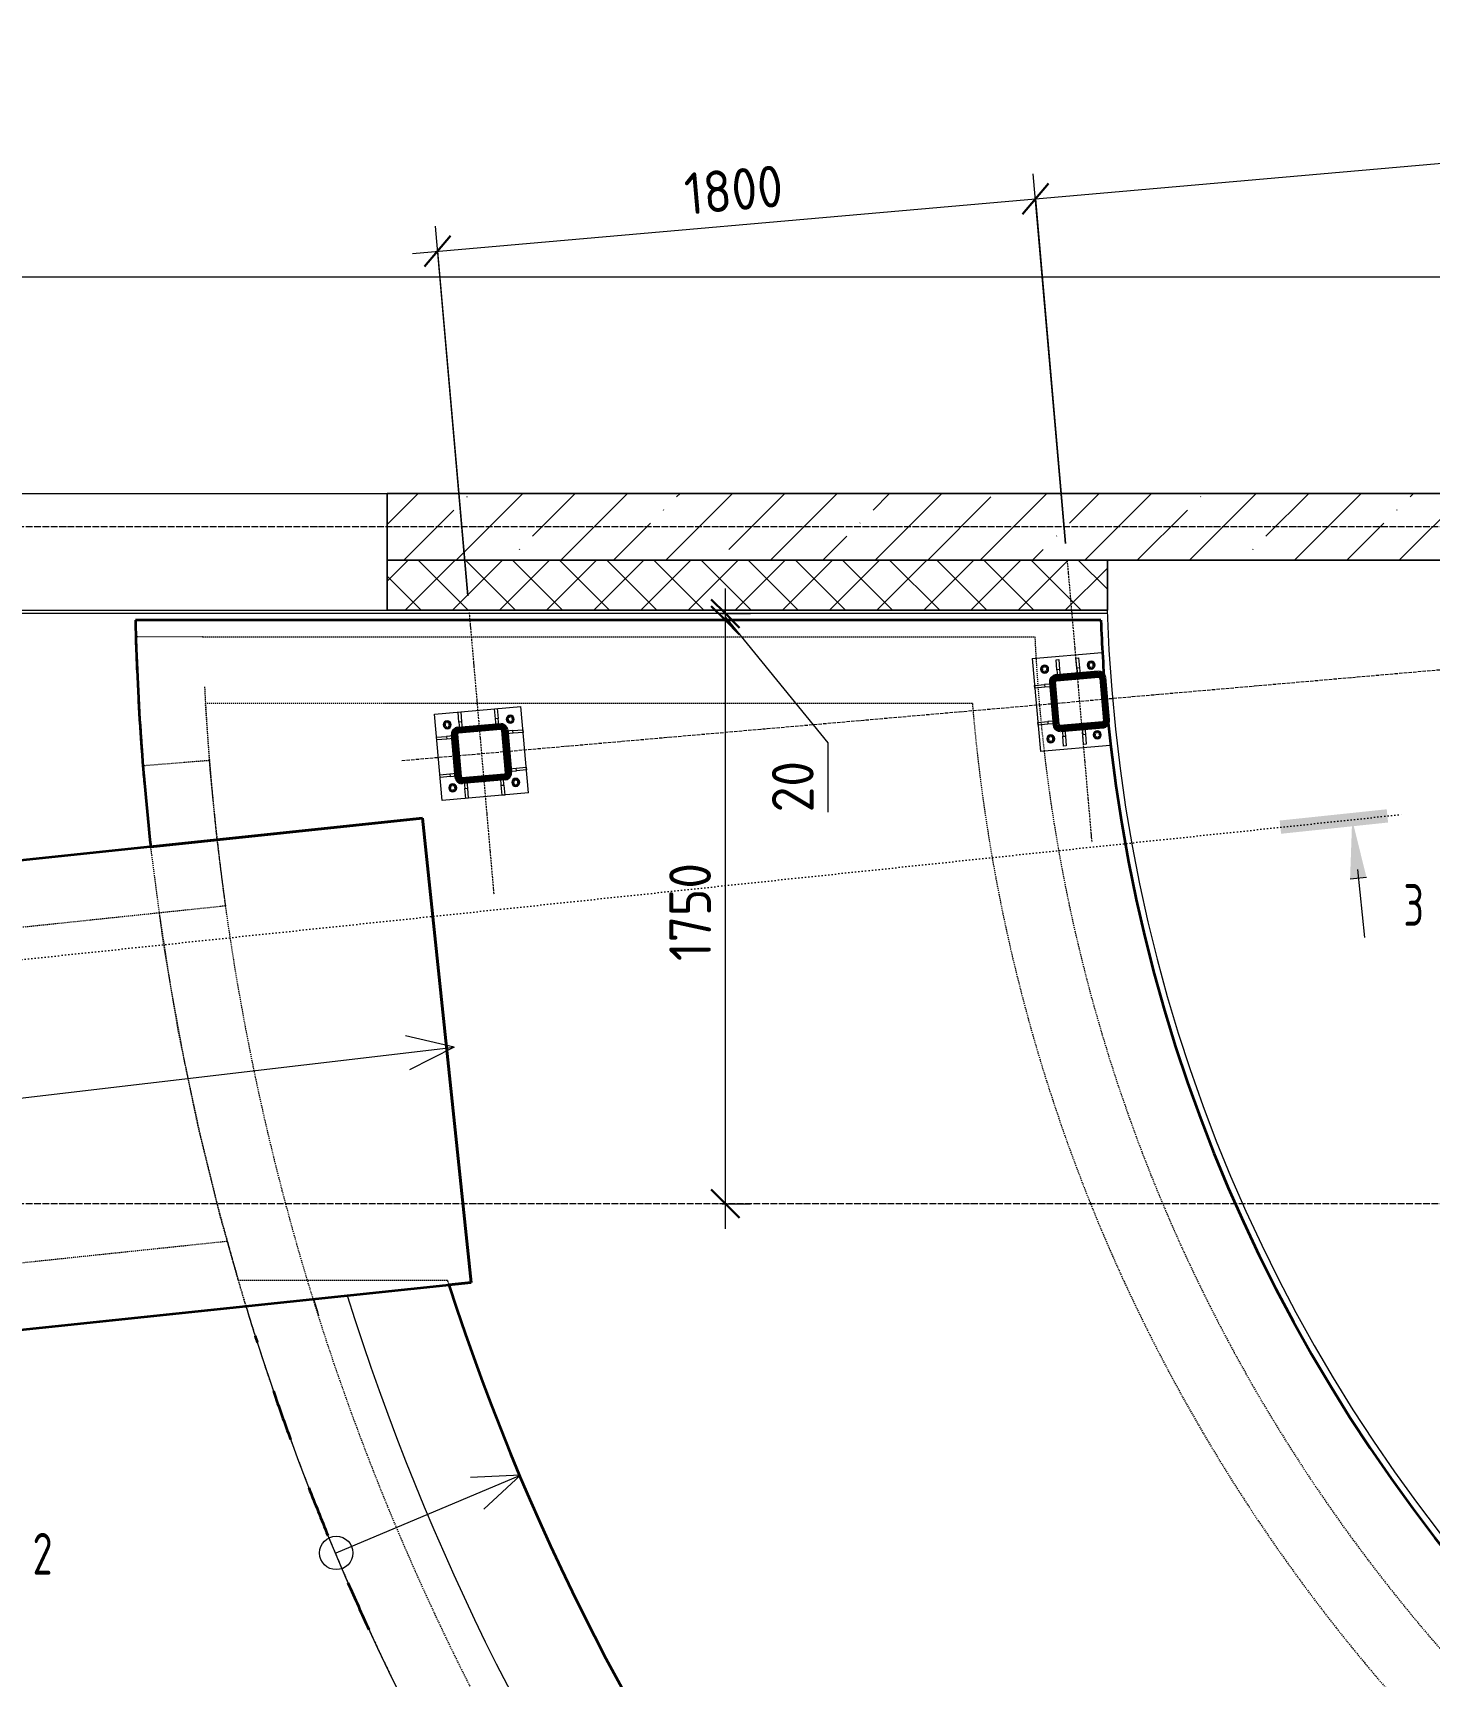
# Model space of a CAD drawing. Header units: millimetres. Extents: x 25237 to 117542, y -2270 to 13021.
# Drawn here: x 32800 to 36989, y 8093 to 13021 of the extents above; entities that cross this region are included whole.
import ezdxf

# ---------------------------------------------------------------- set-up
doc = ezdxf.new("R2010")
doc.units = ezdxf.units.MM
for name, pattern in [('01 Штриховая _2 мм_', [3, 2, -1]), ('01 Штриховая _4 мм_', [6, 3.5, -2.5]), ('02 Штрихпунктирная _10 мм_', [14, 10, -2, 0, -2]), ('02 Штрихпунктирная _20 мм_', [25, 20, -2.5, 0, -2.5]), ('02 Штрихпунктирная _5 мм_', [8, 5, -1.5, 0, -1.5]), ('04 Пунктир 10мм', [10, 0, -10])]:
    doc.linetypes.add(name, pattern=pattern)
for name, color, linetype, lineweight in [('AA_Dim', 7, 'Continuous', 9), ('AA_Dim-50', 7, 'Continuous', 9), ('AA_Linii', 7, 'Continuous', 9), ('AA_Oformlenie', 7, 'Continuous', 9), ('AA_Razrez', 7, 'Continuous', 9), ('AA_Vinoska', 7, 'Continuous', 9), ('AF_Balki', 7, 'Continuous', 20), ('AF_Lestnica', 7, '01 Штриховая _2 мм_', 9), ('AF_Perekritie', 7, 'Continuous', 20), ('AF_Perekritie_Опалубка', 253, 'Continuous', 20), ('AF_Stena', 7, '01 Штриховая _4 мм_', 20), ('AF_Stena_Арматура', 253, 'Continuous', 20), ('AF_Stena_Опалубка', 253, 'Continuous', 20), ('KR_Colonna_KG', 7, 'Continuous', 20), ('KR_Detal', 7, 'Continuous', 20), ('Оси', 7, 'Continuous', 9)]:
    doc.layers.add(name, color=color, linetype=linetype, lineweight=lineweight)
doc.styles.add('ISOCPEUR_2', font='isocpeur.ttf', dxfattribs={"width": 0.9, "height": 125})
doc.styles.add('ISOCPEUR_3', font='isocpeur.ttf', dxfattribs={"width": 0.7, "height": 125})
doc.dimstyles.new('05_Округл_5мм__прозр_', dxfattribs={"dimscale": 304.8, "dimtxt": 124.497647, "dimasz": 0.278871, "dimexe": 0.246063, "dimexo": 0.164042, "dimgap": 0.016404, "dimtad": 1, "dimdec": 0, "dimrnd": 5, "dimdsep": 46, "dimtxsty": 'ISOCPEUR_2', "dimblk1": 'OBLIQUE', "dimblk2": 'OBLIQUE', "dimsah": 1, "dimcen": 0.09, "dimdle": 0.246063, "dimazin": 0, "dimtfac": 1, "dimtdec": 4, "dimtix": 1, "dimtmove": 0, "dimatfit": 3, "dimfxl": 1, "dimtvp": 1, "dimtolj": 1, "dimtzin": 0, "dimlwd": 18, "dimlwe": 18, "dimarcsym": 2})
doc.dimstyles.new('05_Округл_5мм__прозр__1', dxfattribs={"dimscale": 304.8, "dimtxt": 124.497647, "dimasz": 0.278871, "dimexe": 0.246063, "dimexo": 0.164042, "dimgap": 0.016404, "dimtad": 1, "dimdec": 0, "dimrnd": 5, "dimdsep": 46, "dimtxsty": 'ISOCPEUR_2', "dimblk1": 'OBLIQUE', "dimblk2": 'OBLIQUE', "dimsah": 1, "dimcen": 0.09, "dimdle": 0.246063, "dimazin": 0, "dimtfac": 1, "dimtdec": 4, "dimtix": 1, "dimtmove": 1, "dimatfit": 3, "dimfxl": 1, "dimtvp": 1, "dimtolj": 1, "dimtzin": 0, "dimlwd": 18, "dimlwe": 18, "dimarcsym": 2})

# ---------------------------------------------------------------- blocks, each defined once
blk = doc.blocks.new('Лестницы 1 - Лестницы 1-3688333-Схема расположения входа на отм_ -0_110 в_о 7-14_А-В')
at = {"layer": 'AF_Lestnica', "color": 250, "linetype": 'Continuous', "lineweight": 20}
for radius, start, end in [(7369.2, 197.41467, 270), (7069.2, 199.04921, 200.25804), (7669.2, 197.65643, 270), (7069.2, 201.45626, 202.6653), (7069.2, 203.86357, 205.07256), (7069.2, 206.27087, 207.47981)]:
    blk.add_arc((40775.1, 11440), radius, start, end, dxfattribs=at)
blk = doc.blocks.new('243_Профиль гнутый сварной квадратный _НесКол_2ур_ - 160х8-4060138-Схема расположения входа на отм_ -0_110 в_о 7-14_А-В')
at = {"layer": 'KR_Colonna_KG', "linetype": '01 Штриховая _4 мм_', "lineweight": 9}
h = blk.add_hatch(color=256, dxfattribs=at)
h.paths.add_polyline_path([(63.3, -80), (64, -80), (75.3, -75.3), (80, -64), (80, 64), (75.3, 75.3), (63.3, 80), (-65.4, 79.4), (-75.3, 75.3), (-80, 64), (-80, -64), (-75.3, -75.3), (-64, -80), (-29.8, -80)])
h.paths.add_polyline_path([(-64, -72), (-69.7, -69.7), (-72, -64), (-72, 64), (-69.7, 69.7), (-64, 72), (64, 72), (69.7, 69.7), (72, 64), (72, -64), (69.7, -69.7), (63.3, -72), (-29.8, -72)])
at = {"layer": 'KR_Colonna_KG', "lineweight": 60}
for p, q in [((-80, 64), (-80, -64)), ((-72, -64), (-72, 64)), ((64, 80), (-64, 80)), ((-64, 72), (64, 72)), ((72, 64), (72, -64)), ((80, -64), (80, 64)), ((64, -72), (-64, -72)), ((-64, -80), (64, -80))]:
    blk.add_line(p, q, dxfattribs=at)
for centre, radius, start, end in [((-64, 64), 16, 90, 180), ((-64, 64), 8, 90, 180), ((64, 64), 16, 360, 90), ((64, 64), 8, 0, 90), ((-64, -64), 16, 180, 270), ((-64, -64), 8, 180, 270), ((64, -64), 8, 270, 0), ((64, -64), 16, 270, 360)]:
    blk.add_arc(centre, radius, start, end, dxfattribs=at)
blk = doc.blocks.new('354_Прокат Лист _НесКаркас_РабПлоск_ - 354_Прокат Лист _НесКаркас_РабПлоск_-3883364-Схема расположения входа на отм_ -0_110 в_о 7-14_А-В')
at = {"layer": 'AF_Balki'}
for p, q in [((-90, 105), (-90, -105)), ((-90, 105), (190, 105)), ((190, -105), (190, 105)), ((-90, -105), (190, -105))]:
    blk.add_line(p, q, dxfattribs=at)
blk = doc.blocks.new('354_Прокат Лист _НесКаркас_РабПлоск_ - 354_Прокат Лист _НесКаркас_РабПлоск_-4136589-Схема расположения входа на отм_ -0_110 в_о 7-14_А-В')
at = {"layer": 'AF_Balki'}
for p, q in [((40855.1, 6526.8), (40855.1, 6534.8)), ((40855.1, 6534.8), (40875.1, 6534.8)), ((40855.1, 6526.8), (40875.1, 6526.8)), ((40875.1, 6534.8), (40905.1, 6534.8)), ((40875.1, 6526.8), (40875.1, 6534.8)), ((40905.1, 6526.8), (40875.1, 6526.8)), ((40905.1, 6534.8), (40905.1, 6526.8))]:
    blk.add_line(p, q, dxfattribs=at)
blk = doc.blocks.new('354_Прокат Лист _НесКаркас_РабПлоск_ - 354_Прокат Лист _НесКаркас_РабПлоск_-4136591-Схема расположения входа на отм_ -0_110 в_о 7-14_А-В')
at = {"layer": 'AF_Balki'}
for p, q in [((40645.1, 6526.8), (40645.1, 6534.8)), ((40645.1, 6534.8), (40675.1, 6534.8)), ((40675.1, 6526.8), (40645.1, 6526.8)), ((40675.1, 6534.8), (40695.1, 6534.8)), ((40675.1, 6534.8), (40675.1, 6526.8)), ((40675.1, 6526.8), (40695.1, 6526.8)), ((40695.1, 6534.8), (40695.1, 6526.8))]:
    blk.add_line(p, q, dxfattribs=at)
blk = doc.blocks.new('243_Профиль гнутый сварной квадратный _НесКол_2ур_ - 160х8-4060840-Схема расположения входа на отм_ -0_110 в_о 7-14_А-В')
at = {"layer": 'KR_Colonna_KG', "linetype": '01 Штриховая _4 мм_', "lineweight": 9}
h = blk.add_hatch(color=256, dxfattribs=at)
h.paths.add_polyline_path([(80, -64), (80, 64), (75.3, 75.3), (64, 80), (-64, 80), (-75.3, 75.3), (-80, 64), (-80, -64), (-75.3, -75.3), (-64, -80), (64, -80), (75.3, -75.3), (78.7, -67)])
h.paths.add_polyline_path([(72, -64), (69.7, -69.7), (64, -72), (-64, -72), (-69.7, -69.7), (-72, -64), (-72, 64), (-69.7, 69.7), (-64, 72), (64, 72), (69.7, 69.7), (72, 64), (72, -19.7)])
at = {"layer": 'KR_Colonna_KG', "lineweight": 60}
for p, q in [((-80, -64), (-80, 64)), ((-72, 64), (-72, -64)), ((-64, 80), (64, 80)), ((64, 72), (-64, 72)), ((72, -64), (72, 64)), ((80, 64), (80, -64)), ((-64, -72), (64, -72)), ((64, -80), (-64, -80))]:
    blk.add_line(p, q, dxfattribs=at)
for centre, radius, start, end in [((-64, 64), 16, 90, 180), ((-64, 64), 8, 90, 180), ((64, 64), 16, 0, 90), ((64, 64), 8, 360, 90), ((-64, -64), 16, 180, 270), ((-64, -64), 8, 180, 270), ((64, -64), 8, 270, 360), ((64, -64), 16, 270, 0)]:
    blk.add_arc(centre, radius, start, end, dxfattribs=at)
blk = doc.blocks.new('354_Прокат Лист _НесКаркас_РабПлоск_ - 354_Прокат Лист _НесКаркас_РабПлоск_-3910250-Схема расположения входа на отм_ -0_110 в_о 7-14_А-В')
at = {"layer": 'AF_Balki'}
for p, q in [((-80, 130), (-80, -130)), ((180, 130), (-80, 130)), ((180, -130), (180, 130)), ((180, -130), (-80, -130))]:
    blk.add_line(p, q, dxfattribs=at)
blk = doc.blocks.new('354_Анкер клиновой _СоедНесК_РабПлоск_ - M12x120_20-4043320-Схема расположения входа на отм_ -0_110 в_о 7-14_А-В')
at = {"layer": 'KR_Detal'}
for start, end in [(120, 180), (180, 240), (90, 120), (60, 90), (0, 60), (300, 0), (240, 270), (270, 300)]:
    blk.add_arc((0, 0), 9, start, end, dxfattribs=at)
for points in [[(-9, 5.2), (-8.3, 5.6), (-6.8, 6.5), (-5.3, 7.3), (-4.5, 7.8)], [(-9, 0), (-9, 0.9), (-9, 2.7), (-9, 4.4), (-9, 5.2)], [(-9, -5.2), (-9, -4.4), (-9, -2.7), (-9, -0.9), (-9, 0)], [(-4.5, 7.8), (-3.7, 8.2), (-2.2, 9.1), (-0.7, 10), (0, 10.4)], [(0, 10.4), (0.7, 10), (2.2, 9.1), (3.7, 8.2), (4.5, 7.8)], [(4.5, 7.8), (5.3, 7.3), (6.8, 6.5), (8.3, 5.6), (9, 5.2)], [(9, 5.2), (9, 4.4), (9, 2.7), (9, 0.9), (9, 0)], [(9, 0), (9, -0.9), (9, -2.7), (9, -4.4), (9, -5.2)], [(-4.5, -7.8), (-5.3, -7.3), (-6.8, -6.5), (-8.3, -5.6), (-9, -5.2)], [(0, -10.4), (-0.7, -10), (-2.2, -9.1), (-3.7, -8.2), (-4.5, -7.8)], [(4.5, -7.8), (3.7, -8.2), (2.2, -9.1), (0.7, -10), (0, -10.4)], [(9, -5.2), (8.3, -5.6), (6.8, -6.5), (5.3, -7.3), (4.5, -7.8)]]:
    blk.add_open_spline(points, degree=3, dxfattribs=at)
blk = doc.blocks.new('354_Шайба_ГОСТ 11371-78_СоедНесК_РабПлоск_ - Шайба_ГОСТ 11371-78-V6-Схема расположения входа на отм_ -0_110 в_о 7-14_А-В')
at = {"layer": 'KR_Detal'}
for start, end in [(360, 180), (180, 360)]:
    blk.add_arc((0, 0), 12, start, end, dxfattribs=at)
at = {"layer": 'KR_Detal', "linetype": '01 Штриховая _4 мм_', "lineweight": 9}
for start, end in [(0, 180), (180, 0)]:
    blk.add_arc((0, 0), 6.5, start, end, dxfattribs=at)
blk = doc.blocks.new('Лестницы 2 - Лестницы 1-3699303-Схема расположения входа на отм_ -0_110 в_о 7-14_А-В')
at = {"layer": 'AA_Linii', "linetype": '01 Штриховая _4 мм_', "lineweight": 20}
blk.add_arc((40775.061608, 11440), 7469.209461, 182.9162121646, 270, dxfattribs=at)
blk = doc.blocks.new('011_ЛинияОбрыва _ЭлУзла_Линия_ - Тип 1-3710690-Схема расположения входа на отм_ -0_110 в_о 7-14_А-В')
at = {"layer": 'AA_Oformlenie'}
blk.add_line((0, 0), (10745, 0), dxfattribs=at)
blk = doc.blocks.new('012_Стрелка _ЭлУзла_Линия_ - 012_Стрелка _ЭлУзла_Линия_-3711042-Схема расположения входа на отм_ -0_110 в_о 7-14_А-В')
at = {"layer": 'AA_Oformlenie'}
blk.add_line((0, 0), (600, 0), dxfattribs=at)
blk = doc.blocks.new('012_Стрелка _ЭлУзла_Линия_ - 012_Стрелка _ЭлУзла_Линия_-4143473-Схема расположения входа на отм_ -0_110 в_о 7-14_А-В')
at = {"layer": 'AA_Oformlenie'}
blk.add_line((0, 0), (4021.5, 0), dxfattribs=at)
blk = doc.blocks.new('Разрез - Номер узла_ сзади-394133-Схема расположения входа на отм_ -0_110 в_о 7-14_А-В')
at = {"layer": 'AA_Razrez'}
for points in [[(7.329, 0.404), (7.329, -0.394), (0.873, -0.394), (0.873, 0.404)], [(3.497, -3.533), (2.503, -3.533), (3, 0)]]:
    blk.add_hatch(color=256, dxfattribs=at).paths.add_polyline_path(points)
for p, q in [((2.503, -3.533), (3.497, -3.533)), ((3, -3), (3, -7.096))]:
    blk.add_line(p, q, dxfattribs=at)
blk = doc.blocks.new('DIMBLOCK21-Схема расположения входа на отм_ -0_110 в_о 7-14_А-В')
at = {"layer": 'AA_Dim-50', "lineweight": 30}
for p, q in [((34877.8, 11260), (34835.3, 11302.5)), ((34877.8, 11260), (34920.3, 11217.5)), ((34877.8, 9510), (34835.3, 9552.5)), ((34877.8, 9510), (34920.3, 9467.5))]:
    blk.add_line(p, q, dxfattribs=at)
at = {"layer": 'AA_Dim-50', "lineweight": 18}
for p, q in [((34867.7, 11260), (34952.8, 11260)), ((34877.8, 11260), (34867.7, 11260)), ((34877.8, 9435), (34877.8, 11260)), ((34867.7, 9510), (34952.8, 9510)), ((34877.8, 9510), (34867.7, 9510))]:
    blk.add_line(p, q, dxfattribs=at)
at = {"layer": 'AA_Dim-50', "color": 0, "lineweight": 18, "insert": (34709.5, 10237.8), "char_height": 125, "width": 353.382, "attachment_point": 1, "rotation": 90, "line_spacing_factor": 1.149209, "style": 'ISOCPEUR_2'}
blk.add_mtext('1750', dxfattribs=at)
blk = doc.blocks.new('_Oblique')
at = {"color": 0, "linetype": 'ByBlock', "lineweight": -2}
blk.add_line((-0.5, -0.5), (0.5, 0.5), dxfattribs=at)
blk = doc.blocks.new('DIMBLOCK22-Схема расположения входа на отм_ -0_110 в_о 7-14_А-В')
at = {"layer": 'AA_Dim-50', "lineweight": 18}
for p, q in [((34877.8, 11260), (34877.8, 11355)), ((34867.7, 11280), (34952.8, 11280)), ((34877.8, 11280), (34867.7, 11280)), ((34867.7, 11260), (34952.8, 11260)), ((34877.8, 11260), (34867.7, 11260)), ((35185.8, 10891.8), (34877.8, 11270)), ((35185.8, 10683.8), (35185.8, 10891.8))]:
    blk.add_line(p, q, dxfattribs=at)
at = {"layer": 'AA_Dim-50', "lineweight": 30}
for p, q in [((34877.8, 11280), (34835.3, 11322.5)), ((34877.8, 11260), (34835.3, 11302.5)), ((34877.8, 11280), (34920.3, 11237.5)), ((34877.8, 11260), (34920.3, 11217.5))]:
    blk.add_line(p, q, dxfattribs=at)
at = {"layer": 'AA_Dim-50', "color": 0, "lineweight": 18, "insert": (35017.5, 10683.8), "char_height": 125, "width": 189.619, "attachment_point": 1, "rotation": 90, "line_spacing_factor": 1.149209, "style": 'ISOCPEUR_2'}
blk.add_mtext('20', dxfattribs=at)
blk = doc.blocks.new('DIMBLOCK29-Схема расположения входа на отм_ -0_110 в_о 7-14_А-В')
at = {"layer": 'AA_Dim-50', "lineweight": 18}
for p, q in [((35898.4, 11490.2), (35801.5, 12598.4)), ((33939.6, 12360.2), (35808, 12523.7)), ((35808, 12523.7), (35898.4, 11490.2)), ((34104.8, 11333.2), (34007.8, 12441.5)), ((34014.4, 12366.7), (34104.8, 11333.2))]:
    blk.add_line(p, q, dxfattribs=at)
at = {"layer": 'AA_Dim-50', "lineweight": 30}
for p, q in [((35808, 12523.7), (35846.7, 12569.7)), ((35808, 12523.7), (35769.4, 12477.6)), ((34014.4, 12366.7), (34053, 12412.8)), ((34014.4, 12366.7), (33975.7, 12320.7))]:
    blk.add_line(p, q, dxfattribs=at)
at = {"layer": 'AA_Dim-50', "color": 0, "lineweight": 18, "insert": (34749.8, 12600), "char_height": 125, "width": 353.382, "attachment_point": 1, "rotation": 5, "line_spacing_factor": 1.149209, "style": 'ISOCPEUR_2'}
blk.add_mtext('1800', dxfattribs=at)
blk = doc.blocks.new('DIMBLOCK30-Схема расположения входа на отм_ -0_110 в_о 7-14_А-В')
at = {"layer": 'AA_Dim-50', "lineweight": 18}
for p, q in [((40770.7, 11489.8), (40636.7, 13021.4)), ((35808, 12523.7), (40718, 12953.2)), ((40643.2, 12946.7), (40770.7, 11489.8)), ((35898.4, 11490.2), (35801.5, 12598.4)), ((35808, 12523.7), (35898.4, 11490.2))]:
    blk.add_line(p, q, dxfattribs=at)
at = {"layer": 'AA_Dim-50', "lineweight": 30}
for p, q in [((40643.2, 12946.7), (40681.9, 12992.7)), ((40643.2, 12946.7), (40604.6, 12900.7)), ((35808, 12523.7), (35846.7, 12569.7)), ((35808, 12523.7), (35769.4, 12477.6))]:
    blk.add_line(p, q, dxfattribs=at)
at = {"layer": 'AA_Dim-50', "color": 0, "lineweight": 18, "insert": (38047.6, 12888.6), "char_height": 125, "width": 393.604, "attachment_point": 1, "rotation": 5, "line_spacing_factor": 1.149209, "style": 'ISOCPEUR_2'}
blk.add_mtext('4855', dxfattribs=at)

msp = doc.modelspace()

# ---------------------------------------------------------------- hatches: boundary and pattern name
at = {"layer": 'AA_Oformlenie'}
h = msp.add_hatch(dxfattribs=at)
h.set_pattern_fill('FP_1', color=256, style=0, pattern_type=2)
h.set_pattern_definition([(45, (0, 0), (-157.1545, 157.1545), []), (45, (157.15, 0), (-157.1545, 157.1545), [277.813, -55.563, 1.676, -53.886])])
h.paths.add_polyline_path([(41287.101, 11440), (41287.101, 11640), (40267.4341, 11640), (40267.4341, 11440)])
h.paths.add_polyline_path([(49313.3662, 11440), (49445.0616, 11440), (49445.0616, 11640), (48565.0616, 11640), (48565.0616, 11440)])
h.paths.add_polyline_path([(42987.101, 11440), (47255.0616, 11440), (47255.0616, 11640), (42987.101, 11640)])
h.paths.add_polyline_path([(31455.0977, 11440), (32555.1338, 11440), (32555.1338, 11640), (31455.0977, 11640)])
h.paths.add_polyline_path([(29045.0616, 11440), (30145.0977, 11440), (30145.0977, 11640), (29045.0616, 11640)])
h.paths.add_polyline_path([(38567.4151, 11440), (38567.4151, 11640), (33863.3571, 11640), (33863.3571, 11440), (37392.4606, 11440)])
h = msp.add_hatch(dxfattribs=at)
h.set_pattern_fill('FP_2', color=256, style=0, pattern_type=2)
h.set_pattern_definition([(45, (0, 0), (-70.71068, 70.71068), []), (135, (0, 0), (-70.71068, -70.71068), [])])
h.paths.add_polyline_path([(35529.8191, 11290), (36023.5651, 11290), (36023.5651, 11440), (33863.3571, 11440), (33863.3571, 11290), (35157.2908, 11290)])

# ---------------------------------------------------------------- linework, layer by layer
at = {"layer": 'AA_Linii', "lineweight": 20}
for p, q in [((32555.1338, 11640), (33865.0616, 11640)), ((33863.3571, 11440), (33863.3571, 11640)), ((33865.0616, 11640), (38567.4151, 11640)), ((38567.4151, 11440), (33863.3571, 11440)), ((33863.3571, 11440), (36023.5651, 11440)), ((33863.3571, 11290), (33863.3571, 11440)), ((36023.5651, 11440), (36023.5651, 11290)), ((32555.0616, 11290), (33863.3571, 11290)), ((36023.5651, 11290), (33863.3571, 11290)), ((36023.5651, 11280), (27845.0616, 11280))]:
    msp.add_line(p, q, dxfattribs=at)
at = {"layer": 'AA_Linii'}
for p, q in [((38567.4151, 11640), (33863.3571, 11640)), ((33863.3571, 11640), (33863.3571, 11440)), ((33863.3571, 11440), (38567.4151, 11440)), ((36023.5651, 11440), (33863.3571, 11440)), ((33863.3571, 11440), (33863.3571, 11290)), ((36023.5651, 11290), (36023.5651, 11440)), ((33863.3571, 11290), (36023.5651, 11290))]:
    msp.add_line(p, q, dxfattribs=at)
at = {"layer": 'AA_Linii', "linetype": '02 Штрихпунктирная _5 мм_', "lineweight": 20}
for p, q in [((35902.8028, 11440.3551), (35976.8852, 10593.5896)), ((34109.1361, 11283.4296), (34183.2185, 10436.6641))]:
    msp.add_line(p, q, dxfattribs=at)
at = {"layer": 'AA_Linii', "linetype": '02 Штрихпунктирная _10 мм_', "lineweight": 20}
msp.add_line((33907.0906, 10839.1295), (40481.9756, 11414.3574), dxfattribs=at)
at = {"layer": 'AA_Linii', "lineweight": 20}
msp.add_arc((40775.0616, 11440), 4754.2095, 181.8080384, 358.1919616, dxfattribs=at)
at = {"layer": 'AA_Razrez', "linetype": '04 Пунктир 10мм'}
msp.add_line((25243.8589, 9451.5312), (36907.1002, 10677.3872), dxfattribs=at)
at = {"layer": 'AA_Vinoska'}
for p, q in [((34063.8222, 9979.3351), (33917.8441, 10013.8372)), ((34063.8222, 9979.3351), (33929.8189, 9911.9324)), ((34263.0629, 8696.3246), (34113.2593, 8688.651)), ((34263.0629, 8696.3246), (34153.2392, 8594.1544))]:
    msp.add_line(p, q, dxfattribs=at)
msp.add_circle((33710.4836, 8462.5381), 50, dxfattribs=at)
at = {"layer": 'AF_Perekritie', "linetype": '01 Штриховая _4 мм_'}
for p, q in [((33309.3942, 11210), (33109.3018, 11210)), ((34044.1442, 9279.3351), (33416.5087, 9279.3351))]:
    msp.add_line(p, q, dxfattribs=at)
at = {"layer": 'AF_Perekritie', "linetype": '01 Штриховая _4 мм_', "flags": 128}
msp.add_lwpolyline([(33179.1861, 10381.9598), (33213.6208, 10158.8342), (33254.6087, 9936.8159), (33302.1142, 9716.1001), (33356.0959, 9496.8783), (33416.5087, 9279.3351)], dxfattribs=at)
at = {"layer": 'AF_Perekritie', "linetype": '01 Штриховая _4 мм_'}
for radius, start, end in [(7669.2095, 182.51291137, 183.16027858), (4774.2095, 184.8310837, 185.3168003), (7669.2095, 184.25627417, 184.79780475), (7669.2095, 185.00540224, 186.43525035), (7669.2095, 196.96122469, 197.6561252), (7669.2095, 197.81095972, 198.96516278), (7669.2095, 200.11383421, 201.26802044), (7669.2095, 202.41670849, 203.57087812), (7669.2095, 204.71958257, 205.87373582)]:
    msp.add_arc((40775.0616, 11440), radius, start, end, dxfattribs=at)
msp.add_ellipse((40758.6004, 11438.4239), major_axis=(-738.1279, 7022.8177), ratio=0.998751567, start_param=1.776941954, end_param=1.778823529, dxfattribs=at)
at = {"layer": 'AF_Perekritie_Опалубка', "lineweight": 35}
for p, q in [((36004.2466, 11260), (33107.9648, 11260)), ((33969.0875, 10666.0834), (29992.2326, 10248.0991)), ((33154.1747, 10580.4326), (33969.0875, 10666.0834)), ((33969.0875, 10666.0834), (34115.4274, 9273.7528)), ((34115.4274, 9273.7528), (33969.0875, 10666.0834)), ((30138.5724, 8855.7685), (34115.4274, 9273.7528)), ((34115.4274, 9273.7528), (34048.2169, 9266.6886)), ((31849.1501, 9035.5574), (33439.4443, 9202.7041))]:
    msp.add_line(p, q, dxfattribs=at)
for radius, start, end in [(7669.2095, 181.34488274, 186.43525035), (4774.2095, 182.1607106, 184.8304882), (4774.2095, 185.3173957, 357.8392894), (7669.2095, 181.71856116, 182.51254074), (7669.2095, 183.16064922, 184.25590353), (7669.2095, 184.79817539, 185.0050316), (7069.2095, 197.90462532, 352.00000216), (7669.2095, 197.65649585, 197.81058907), (7669.2095, 198.96553343, 200.11346356), (7669.2095, 201.26839109, 202.41633784), (7669.2095, 203.57124877, 204.71921192)]:
    msp.add_arc((40775.0616, 11440), radius, start, end, dxfattribs=at)
at = {"layer": 'AF_Stena'}
for p, q in [((33309.3942, 11210), (33109.3018, 11210)), ((33309.3942, 11210), (35806.1724, 11210)), ((35618.7506, 11010), (33318.2399, 11010)), ((33330.0614, 10839.1159), (33130.7096, 10823.0263)), ((33378.2064, 10402.8776), (33179.1861, 10381.9598)), ((33179.1861, 10381.9598), (30013.1382, 10049.1947)), ((30122.6378, 9055.1953), (33382.7425, 9397.8461))]:
    msp.add_line(p, q, dxfattribs=at)
at = {"layer": 'AF_Stena', "flags": 128}
for points in [[(33353.0849, 10601.3389), (33332.8558, 10805.4426), (33318.2417, 11009.9743)], [(33439.4443, 9202.7041), (33362.2099, 9473.683), (33294.9817, 9747.3161), (33237.8507, 10023.2342), (33190.8939, 10301.0647), (33154.1747, 10580.4326)], [(33382.7425, 9397.8461), (33410.4471, 9300.0873), (33439.4443, 9202.7041)]]:
    msp.add_lwpolyline(points, dxfattribs=at)
at = {"layer": 'AF_Stena'}
for radius, start, end in [(4974.2095, 182.650216, 184.9591748), (7669.2095, 182.51291137, 183.16027858), (5174.2095, 184.767034, 355.232966), (4974.2095, 184.9591748, 355.0408252), (7669.2095, 184.25627417, 184.79780475), (7669.2095, 184.69746139, 184.83246222), (7469.2095, 184.61432573, 186.44690511), (7669.2095, 185.00540224, 186.43525035), (7469.2095, 186.44690511, 187.98148144)]:
    msp.add_arc((40775.0616, 11440), radius, start, end, dxfattribs=at)
at = {"layer": 'AF_Stena_Арматура'}
for p, q in [((33130.7096, 10823.0263), (33131.6088, 10811.9845)), ((33154.1747, 10580.4326), (33353.0849, 10601.3389)), ((33642.1468, 9224.009), (33439.4443, 9202.7041))]:
    msp.add_line(p, q, dxfattribs=at)
for radius, start, end in [(7669.2095, 181.71856116, 182.51254074), (7669.2095, 183.16064922, 184.25590353), (7669.2095, 184.79817539, 185.0050316), (7669.2095, 184.83283282, 186.43525035), (7469.2095, 197.25851357, 197.65644393), (7669.2095, 196.96122469, 197.65644393)]:
    msp.add_arc((40775.0616, 11440), radius, start, end, dxfattribs=at)
at = {"layer": 'AF_Stena_Опалубка'}
msp.add_line((33439.4443, 9202.7041), (30143.5434, 8856.2909), dxfattribs=at)
at = {"layer": 'Оси', "linetype": '02 Штрихпунктирная _20 мм_'}
for p, q in [((49415.0616, 11540), (26637.2958, 11540)), ((49415.0616, 9510), (26637.2958, 9510))]:
    msp.add_line(p, q, dxfattribs=at)

# ---------------------------------------------------------------- block references
at = {"layer": 'AA_Oformlenie'}
msp.add_blockref('011_ЛинияОбрыва _ЭлУзла_Линия_ - Тип 1-3710690-Схема расположения входа на отм_ -0_110 в_о 7-14_А-В', (27845.0616, 12290), dxfattribs=at)
for name, p, rotation in [('012_Стрелка _ЭлУзла_Линия_ - 012_Стрелка _ЭлУзла_Линия_-4143473-Схема расположения входа на отм_ -0_110 в_о 7-14_А-В', (30069.8099, 9510), 6.70207229005682), ('012_Стрелка _ЭлУзла_Линия_ - 012_Стрелка _ЭлУзла_Линия_-3711042-Схема расположения входа на отм_ -0_110 в_о 7-14_А-В', (33710.4836, 8462.5381), 22.93236386519818)]:
    msp.add_blockref(name, p, dxfattribs=dict(at, rotation=rotation))
at = {"layer": 'AA_Razrez', "extrusion": (0, 0, -1), "xscale": 49.99999999999998, "yscale": 49.99999999999998, "zscale": 49.99999999999998, "rotation": 354.0000000000004}
msp.add_blockref('Разрез - Номер узла_ сзади-394133-Схема расположения входа на отм_ -0_110 в_о 7-14_А-В', (-36907.1002, 10677.3872), dxfattribs=at)
at = {"layer": 'AF_Balki', "extrusion": (0, 0, -1)}
for name, p, rotation in [('354_Прокат Лист _НесКаркас_РабПлоск_ - 354_Прокат Лист _НесКаркас_РабПлоск_-3883364-Схема расположения входа на отм_ -0_110 в_о 7-14_А-В', (-35910.6027, 11064.3587), 265.000000000003), ('354_Прокат Лист _НесКаркас_РабПлоск_ - 354_Прокат Лист _НесКаркас_РабПлоск_-3910250-Схема расположения входа на отм_ -0_110 в_о 7-14_А-В', (-34141.8195, 10909.8566), 264.999999999998)]:
    msp.add_blockref(name, p, dxfattribs=dict(at, rotation=rotation))
at = {"layer": 'AF_Balki'}
for name, p, rotation in [('354_Прокат Лист _НесКаркас_РабПлоск_ - 354_Прокат Лист _НесКаркас_РабПлоск_-4136591-Схема расположения входа на отм_ -0_110 в_о 7-14_А-В', (25825.355, 51062.6386), 274.999999999997), ('354_Прокат Лист _НесКаркас_РабПлоск_ - 354_Прокат Лист _НесКаркас_РабПлоск_-4136591-Схема расположения входа на отм_ -0_110 в_о 7-14_А-В', (25885.1267, 51067.8679), 274.999999999997), ('354_Прокат Лист _НесКаркас_РабПлоск_ - 354_Прокат Лист _НесКаркас_РабПлоск_-4136589-Схема расположения входа на отм_ -0_110 в_о 7-14_А-В', (75985.7841, 21131.239), 184.999999999997), ('354_Прокат Лист _НесКаркас_РабПлоск_ - 354_Прокат Лист _НесКаркас_РабПлоск_-4136589-Схема расположения входа на отм_ -0_110 в_о 7-14_А-В', (44260.6877, -29185.8638), 95.00000000000196), ('354_Прокат Лист _НесКаркас_РабПлоск_ - 354_Прокат Лист _НесКаркас_РабПлоск_-4136591-Схема расположения входа на отм_ -0_110 в_о 7-14_А-В', (24031.6669, 50905.9576), 275.000000000002), ('354_Прокат Лист _НесКаркас_РабПлоск_ - 354_Прокат Лист _НесКаркас_РабПлоск_-4136589-Схема расположения входа на отм_ -0_110 в_о 7-14_А-В', (75995.502, 21020.1633), 184.999999999997), ('354_Прокат Лист _НесКаркас_РабПлоск_ - 354_Прокат Лист _НесКаркас_РабПлоск_-4136589-Схема расположения входа на отм_ -0_110 в_о 7-14_А-В', (74191.9646, 20976.0603), 185.0000000000022), ('354_Прокат Лист _НесКаркас_РабПлоск_ - 354_Прокат Лист _НесКаркас_РабПлоск_-4136591-Схема расположения входа на отм_ -0_110 в_о 7-14_А-В', (74191.9486, 20976.0589), 185.0000000000022), ('354_Прокат Лист _НесКаркас_РабПлоск_ - 354_Прокат Лист _НесКаркас_РабПлоск_-4136589-Схема расположения входа на отм_ -0_110 в_о 7-14_А-В', (25825.355, 51062.6386), 274.999999999997), ('354_Прокат Лист _НесКаркас_РабПлоск_ - 354_Прокат Лист _НесКаркас_РабПлоск_-4136589-Схема расположения входа на отм_ -0_110 в_о 7-14_А-В', (25885.1267, 51067.8679), 274.999999999997), ('354_Прокат Лист _НесКаркас_РабПлоск_ - 354_Прокат Лист _НесКаркас_РабПлоск_-4136591-Схема расположения входа на отм_ -0_110 в_о 7-14_А-В', (-5899.594, 744.0349), 5.000000000001889), ('354_Прокат Лист _НесКаркас_РабПлоск_ - 354_Прокат Лист _НесКаркас_РабПлоск_-4136589-Схема расположения входа на отм_ -0_110 в_о 7-14_А-В', (-5899.61, 744.0335), 5.000000000001889), ('354_Прокат Лист _НесКаркас_РабПлоск_ - 354_Прокат Лист _НесКаркас_РабПлоск_-4136589-Схема расположения входа на отм_ -0_110 в_о 7-14_А-В', (24031.6669, 50905.9576), 275.000000000002), ('354_Прокат Лист _НесКаркас_РабПлоск_ - 354_Прокат Лист _НесКаркас_РабПлоск_-4136591-Схема расположения входа на отм_ -0_110 в_о 7-14_А-В', (44260.6877, -29185.8638), 95.00000000000196)]:
    msp.add_blockref(name, p, dxfattribs=dict(at, rotation=rotation))
at = {"layer": 'AF_Lestnica', "color": 250, "linetype": 'Continuous', "lineweight": 20}
for name in ['Лестницы 2 - Лестницы 1-3699303-Схема расположения входа на отм_ -0_110 в_о 7-14_А-В', 'Лестницы 1 - Лестницы 1-3688333-Схема расположения входа на отм_ -0_110 в_о 7-14_А-В']:
    msp.add_blockref(name, (0, 0), dxfattribs=at)
at = {"layer": 'KR_Colonna_KG'}
for name, p, rotation in [('243_Профиль гнутый сварной квадратный _НесКол_2ур_ - 160х8-4060138-Схема расположения входа на отм_ -0_110 в_о 7-14_А-В', (35939.8654, 11016.7279), 274.999999999997), ('243_Профиль гнутый сварной квадратный _НесКол_2ур_ - 160х8-4060840-Схема расположения входа на отм_ -0_110 в_о 7-14_А-В', (34146.1773, 10860.0469), 275.0000000000019)]:
    msp.add_blockref(name, p, dxfattribs=dict(at, rotation=rotation))
at = {"layer": 'KR_Detal', "linetype": '01 Штриховая _4 мм_', "lineweight": 9}
for p in [(35975.0055, 11125.4497), (35835.5383, 11113.2479), (34043.2594, 10946.4056), (34232.5364, 10962.9652), (35853.841, 10904.047), (35993.3082, 10916.2488), (34059.819, 10757.1286), (34249.096, 10773.6882)]:
    msp.add_blockref('354_Шайба_ГОСТ 11371-78_СоедНесК_РабПлоск_ - Шайба_ГОСТ 11371-78-V6-Схема расположения входа на отм_ -0_110 в_о 7-14_А-В', p, dxfattribs=at)
at = {"layer": 'KR_Detal'}
for p in [(35835.5383, 11113.2479), (35975.0055, 11125.4497), (34043.2594, 10946.4056), (34232.5364, 10962.9652), (35853.841, 10904.047), (35993.3082, 10916.2488), (34059.819, 10757.1286), (34249.096, 10773.6882)]:
    msp.add_blockref('354_Анкер клиновой _СоедНесК_РабПлоск_ - M12x120_20-4043320-Схема расположения входа на отм_ -0_110 в_о 7-14_А-В', p, dxfattribs=at)

# ---------------------------------------------------------------- texts
at = {"layer": 'AA_Razrez', "char_height": 125, "width": 75.759469, "attachment_point": 1, "style": 'ISOCPEUR_3'}
for s, insert in [('\\fISOCPEUR|b0|i0|c204|p34|;\\W.7;3', (36911.8384, 10468.4125)), ('\\fISOCPEUR|b0|i0|c204|p34|;\\W.7;2', (32799.6667, 8522.6166))]:
    msp.add_mtext(s, dxfattribs=dict(at, insert=insert))

# ---------------------------------------------------------------- dimensions: what is measured, and where the dimension line sits
at = {"layer": 'AA_Dim', "lineweight": 18}
for base, p1, p2, angle, override, picture, middle in [((40643.2443, 12946.7011), (35902.8028, 11440.3551), (40775.0635, 11440), 5, {"dimpost": '<>', "dimfxl": 4872.260722}, 'DIMBLOCK30-Схема расположения входа на отм_ -0_110 в_о 7-14_А-В', (38219.7515, 12802.4308)), ((35808.0247, 12523.6742), (34109.1361, 11283.4296), (35902.8028, 11440.3551), 5, {"dimpost": '<>', "dimfxl": 1800.518215}, 'DIMBLOCK29-Схема расположения входа на отм_ -0_110 в_о 7-14_А-В', (34905.3083, 12512.4546)), ((34877.8013, 11260), (34817.6972, 9510), (34817.6972, 11260), 90, {"dimpost": '<>', "dimfxl": 1750}, 'DIMBLOCK21-Схема расположения входа на отм_ -0_110 в_о 7-14_А-В', (34810.3013, 10385))]:
    dim = msp.add_linear_dim(base=base, p1=p1, p2=p2, angle=angle, dimstyle='05_Округл_5мм__прозр_', override=override, dxfattribs=at)
    dim.commit()
    dim.dimension.update_dxf_attribs({"geometry": picture, "text_midpoint": middle})
dim = msp.add_linear_dim(base=(34877.8013, 11280), p1=(34817.6972, 11260), p2=(34817.6972, 11280), angle=90, dimstyle='05_Округл_5мм__прозр__1', override={"dimpost": '<>', "dimfxl": 20}, dxfattribs=at)
dim.commit()
dim.dimension.update_dxf_attribs({"geometry": 'DIMBLOCK22-Схема расположения входа на отм_ -0_110 в_о 7-14_А-В', "text_midpoint": (35100.8525, 10778.6431), "dimtype": 160, "text_rotation": 90})

doc.saveas('drawing.dxf')
